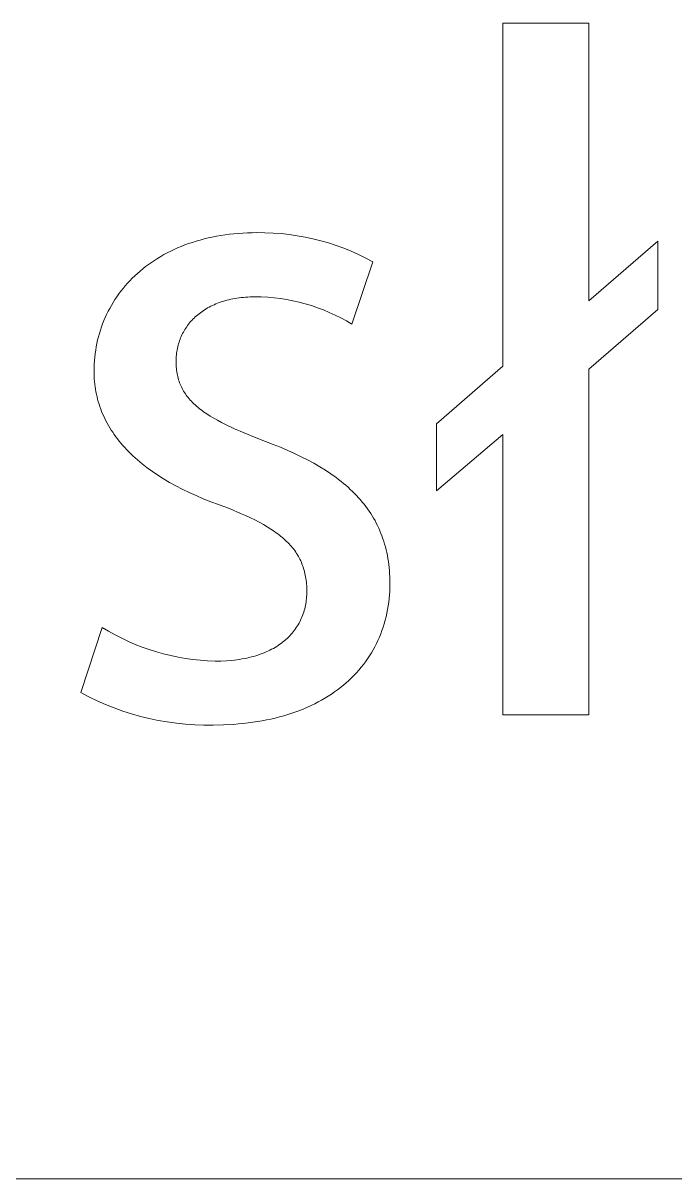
# Model space of a CAD drawing. Header units: millimetres. Extents: x 430 to 4403, y -1522 to 1254.
# Drawn here: x 3650.26 to 3676.84, y -1522.24 to -1475.06 of the extents above; entities that cross this region are included whole.
import ezdxf

# ---------------------------------------------------------------- set-up
doc = ezdxf.new("R2010")
doc.units = ezdxf.units.MM
doc.header["$MEASUREMENT"] = 0
doc.layers.add('Domyślny', color=7, linetype='Continuous', true_color=0x000000)

msp = doc.modelspace()

# ---------------------------------------------------------------- linework, layer by layer
at = {"layer": 'Domyślny', "color": 18, "lineweight": 15, "true_color": 0x000000}
for p, q in [((3669.824, -1489.06), (3669.824, -1475.062)), ((3669.824, -1475.062), (3673.33, -1475.062)), ((3673.33, -1475.062), (3673.33, -1486.4)), ((3658.852, -1483.661), (3659.035, -1483.645)), ((3659.035, -1483.645), (3659.221, -1483.632)), ((3659.221, -1483.632), (3659.409, -1483.623)), ((3659.409, -1483.623), (3659.599, -1483.617)), ((3659.599, -1483.617), (3659.792, -1483.615)), ((3659.792, -1483.615), (3660.121, -1483.618)), ((3660.121, -1483.618), (3660.45, -1483.631)), ((3660.45, -1483.631), (3660.778, -1483.656)), ((3656.706, -1484.177), (3656.855, -1484.118)), ((3656.855, -1484.118), (3657.007, -1484.063)), ((3657.007, -1484.063), (3657.162, -1484.01)), ((3657.162, -1484.01), (3657.319, -1483.961)), ((3657.319, -1483.961), (3657.479, -1483.915)), ((3657.479, -1483.915), (3657.641, -1483.871)), ((3657.641, -1483.871), (3657.806, -1483.832)), ((3657.806, -1483.832), (3657.974, -1483.795)), ((3657.974, -1483.795), (3658.145, -1483.761)), ((3658.145, -1483.761), (3658.318, -1483.731)), ((3658.318, -1483.731), (3658.493, -1483.704)), ((3658.493, -1483.704), (3658.671, -1483.681)), ((3658.671, -1483.681), (3658.852, -1483.661)), ((3660.778, -1483.656), (3661.106, -1483.691)), ((3661.106, -1483.691), (3661.431, -1483.738)), ((3661.431, -1483.738), (3661.755, -1483.797)), ((3661.755, -1483.797), (3662.077, -1483.866)), ((3662.077, -1483.866), (3662.396, -1483.946)), ((3662.396, -1483.946), (3662.713, -1484.037)), ((3662.713, -1484.037), (3663.026, -1484.139)), ((3673.33, -1486.4), (3676.148, -1483.966)), ((3676.148, -1483.966), (3676.148, -1486.758)), ((3655.741, -1484.664), (3655.871, -1484.587)), ((3655.871, -1484.587), (3656.003, -1484.511)), ((3656.003, -1484.511), (3656.138, -1484.439)), ((3656.138, -1484.439), (3656.276, -1484.369)), ((3656.276, -1484.369), (3656.417, -1484.302)), ((3656.417, -1484.302), (3656.56, -1484.238)), ((3656.56, -1484.238), (3656.706, -1484.177)), ((3663.026, -1484.139), (3663.335, -1484.252)), ((3663.335, -1484.252), (3663.64, -1484.375)), ((3663.64, -1484.375), (3663.941, -1484.509)), ((3663.941, -1484.509), (3664.237, -1484.652)), ((3655.139, -1485.091), (3655.253, -1485.001)), ((3655.253, -1485.001), (3655.371, -1484.913)), ((3655.371, -1484.913), (3655.491, -1484.828)), ((3655.491, -1484.828), (3655.615, -1484.745)), ((3655.615, -1484.745), (3655.741, -1484.664)), ((3664.528, -1484.806), (3663.668, -1487.346)), ((3664.237, -1484.652), (3664.528, -1484.806)), ((3654.611, -1485.578), (3654.71, -1485.476)), ((3654.71, -1485.476), (3654.813, -1485.376)), ((3654.813, -1485.376), (3654.918, -1485.279)), ((3654.918, -1485.279), (3655.027, -1485.184)), ((3655.027, -1485.184), (3655.139, -1485.091)), ((3654.16, -1486.117), (3654.244, -1486.005)), ((3654.244, -1486.005), (3654.331, -1485.895)), ((3654.331, -1485.895), (3654.421, -1485.787)), ((3654.421, -1485.787), (3654.514, -1485.681)), ((3654.514, -1485.681), (3654.611, -1485.578)), ((3653.857, -1486.583), (3653.928, -1486.464)), ((3653.928, -1486.464), (3654.002, -1486.346)), ((3654.002, -1486.346), (3654.079, -1486.231)), ((3654.079, -1486.231), (3654.16, -1486.117)), ((3658.26, -1486.469), (3658.187, -1486.497)), ((3658.334, -1486.444), (3658.26, -1486.469)), ((3658.409, -1486.419), (3658.334, -1486.444)), ((3658.486, -1486.396), (3658.409, -1486.419)), ((3658.565, -1486.375), (3658.486, -1486.396)), ((3658.645, -1486.354), (3658.565, -1486.375)), ((3658.726, -1486.336), (3658.645, -1486.354)), ((3658.808, -1486.319), (3658.726, -1486.336)), ((3658.893, -1486.303), (3658.808, -1486.319)), ((3658.978, -1486.289), (3658.893, -1486.303)), ((3659.065, -1486.277), (3658.978, -1486.289)), ((3659.153, -1486.266), (3659.065, -1486.277)), ((3659.243, -1486.256), (3659.153, -1486.266)), ((3659.334, -1486.249), (3659.243, -1486.256)), ((3659.427, -1486.243), (3659.334, -1486.249)), ((3659.521, -1486.238), (3659.427, -1486.243)), ((3659.616, -1486.236), (3659.521, -1486.238)), ((3659.713, -1486.235), (3659.616, -1486.236)), ((3659.973, -1486.24), (3659.713, -1486.235)), ((3660.232, -1486.253), (3659.973, -1486.24)), ((3660.491, -1486.276), (3660.232, -1486.253)), ((3660.749, -1486.307), (3660.491, -1486.276)), ((3661.006, -1486.347), (3660.749, -1486.307)), ((3661.262, -1486.396), (3661.006, -1486.347)), ((3661.515, -1486.453), (3661.262, -1486.396)), ((3661.767, -1486.519), (3661.515, -1486.453)), ((3653.606, -1487.076), (3653.664, -1486.95)), ((3653.664, -1486.95), (3653.725, -1486.826)), ((3653.725, -1486.826), (3653.789, -1486.704)), ((3653.789, -1486.704), (3653.857, -1486.583)), ((3657.431, -1486.923), (3657.378, -1486.966)), ((3657.486, -1486.881), (3657.431, -1486.923)), ((3657.542, -1486.84), (3657.486, -1486.881)), ((3657.6, -1486.8), (3657.542, -1486.84)), ((3657.659, -1486.762), (3657.6, -1486.8)), ((3657.72, -1486.724), (3657.659, -1486.762)), ((3657.783, -1486.688), (3657.72, -1486.724)), ((3657.846, -1486.653), (3657.783, -1486.688)), ((3657.912, -1486.619), (3657.846, -1486.653)), ((3657.978, -1486.586), (3657.912, -1486.619)), ((3658.046, -1486.555), (3657.978, -1486.586)), ((3658.116, -1486.525), (3658.046, -1486.555)), ((3658.187, -1486.497), (3658.116, -1486.525)), ((3662.016, -1486.594), (3661.767, -1486.519)), ((3662.262, -1486.677), (3662.016, -1486.594)), ((3662.506, -1486.768), (3662.262, -1486.677)), ((3662.746, -1486.868), (3662.506, -1486.768)), ((3662.982, -1486.976), (3662.746, -1486.868)), ((3676.148, -1486.758), (3673.33, -1489.192)), ((3653.453, -1487.462), (3653.5, -1487.332)), ((3653.5, -1487.332), (3653.551, -1487.203)), ((3653.551, -1487.203), (3653.606, -1487.076)), ((3656.967, -1487.401), (3656.929, -1487.454)), ((3657.007, -1487.349), (3656.967, -1487.401)), ((3657.048, -1487.298), (3657.007, -1487.349)), ((3657.09, -1487.247), (3657.048, -1487.298)), ((3657.134, -1487.198), (3657.09, -1487.247)), ((3657.18, -1487.15), (3657.134, -1487.198)), ((3657.227, -1487.102), (3657.18, -1487.15)), ((3657.276, -1487.056), (3657.227, -1487.102)), ((3657.326, -1487.011), (3657.276, -1487.056)), ((3657.378, -1486.966), (3657.326, -1487.011)), ((3663.215, -1487.091), (3662.982, -1486.976)), ((3663.444, -1487.215), (3663.215, -1487.091)), ((3663.668, -1487.346), (3663.444, -1487.215)), ((3653.296, -1487.996), (3653.33, -1487.861)), ((3653.33, -1487.861), (3653.368, -1487.727)), ((3653.368, -1487.727), (3653.408, -1487.594)), ((3653.408, -1487.594), (3653.453, -1487.462)), ((3656.708, -1487.848), (3656.683, -1487.907)), ((3656.735, -1487.789), (3656.708, -1487.848)), ((3656.763, -1487.732), (3656.735, -1487.789)), ((3656.793, -1487.675), (3656.763, -1487.732)), ((3656.825, -1487.618), (3656.793, -1487.675)), ((3656.858, -1487.563), (3656.825, -1487.618)), ((3656.893, -1487.508), (3656.858, -1487.563)), ((3656.929, -1487.454), (3656.893, -1487.508)), ((3653.216, -1488.41), (3653.239, -1488.271)), ((3653.239, -1488.271), (3653.266, -1488.133)), ((3653.266, -1488.133), (3653.296, -1487.996)), ((3656.551, -1488.341), (3656.538, -1488.405)), ((3656.565, -1488.277), (3656.551, -1488.341)), ((3656.58, -1488.214), (3656.565, -1488.277)), ((3656.597, -1488.151), (3656.58, -1488.214)), ((3656.616, -1488.089), (3656.597, -1488.151)), ((3656.637, -1488.028), (3656.616, -1488.089)), ((3656.659, -1487.967), (3656.637, -1488.028)), ((3656.683, -1487.907), (3656.659, -1487.967)), ((3653.158, -1488.976), (3653.167, -1488.833)), ((3653.167, -1488.833), (3653.179, -1488.691)), ((3653.179, -1488.691), (3653.196, -1488.55)), ((3653.196, -1488.55), (3653.216, -1488.41)), ((3656.501, -1488.733), (3656.498, -1488.8)), ((3656.498, -1488.8), (3656.498, -1488.868)), ((3656.505, -1488.667), (3656.501, -1488.733)), ((3656.511, -1488.601), (3656.505, -1488.667)), ((3656.518, -1488.535), (3656.511, -1488.601)), ((3656.527, -1488.47), (3656.518, -1488.535)), ((3656.538, -1488.405), (3656.527, -1488.47)), ((3653.15, -1489.265), (3653.152, -1489.12)), ((3653.152, -1489.372), (3653.15, -1489.265)), ((3653.152, -1489.12), (3653.158, -1488.976)), ((3656.498, -1488.868), (3656.498, -1488.942)), ((3656.498, -1488.942), (3656.501, -1489.014)), ((3656.501, -1489.014), (3656.505, -1489.086)), ((3656.505, -1489.086), (3656.511, -1489.156)), ((3656.511, -1489.156), (3656.519, -1489.225)), ((3656.519, -1489.225), (3656.528, -1489.293)), ((3656.528, -1489.293), (3656.539, -1489.359)), ((3667.125, -1491.415), (3669.824, -1489.06)), ((3673.33, -1489.192), (3673.33, -1503.295)), ((3653.155, -1489.479), (3653.152, -1489.372)), ((3653.161, -1489.586), (3653.155, -1489.479)), ((3653.17, -1489.692), (3653.161, -1489.586)), ((3653.18, -1489.797), (3653.17, -1489.692)), ((3656.539, -1489.359), (3656.551, -1489.425)), ((3656.551, -1489.425), (3656.566, -1489.49)), ((3656.566, -1489.49), (3656.582, -1489.553)), ((3656.582, -1489.553), (3656.6, -1489.616)), ((3656.6, -1489.616), (3656.619, -1489.677)), ((3656.619, -1489.677), (3656.64, -1489.738)), ((3656.64, -1489.738), (3656.663, -1489.798)), ((3653.194, -1489.902), (3653.18, -1489.797)), ((3653.209, -1490.006), (3653.194, -1489.902)), ((3653.228, -1490.109), (3653.209, -1490.006)), ((3653.248, -1490.212), (3653.228, -1490.109)), ((3653.271, -1490.314), (3653.248, -1490.212)), ((3656.663, -1489.798), (3656.688, -1489.856)), ((3656.688, -1489.856), (3656.715, -1489.914)), ((3656.715, -1489.914), (3656.743, -1489.971)), ((3656.743, -1489.971), (3656.773, -1490.027)), ((3656.773, -1490.027), (3656.805, -1490.083)), ((3656.805, -1490.083), (3656.838, -1490.137)), ((3656.838, -1490.137), (3656.874, -1490.191)), ((3656.874, -1490.191), (3656.911, -1490.244)), ((3656.911, -1490.244), (3656.95, -1490.297)), ((3653.297, -1490.415), (3653.271, -1490.314)), ((3653.324, -1490.516), (3653.297, -1490.415)), ((3653.355, -1490.616), (3653.324, -1490.516)), ((3653.388, -1490.716), (3653.355, -1490.616)), ((3653.423, -1490.815), (3653.388, -1490.716)), ((3656.95, -1490.297), (3656.99, -1490.348)), ((3656.99, -1490.348), (3657.033, -1490.399)), ((3657.033, -1490.399), (3657.077, -1490.45)), ((3657.077, -1490.45), (3657.123, -1490.499)), ((3657.123, -1490.499), (3657.171, -1490.549)), ((3657.171, -1490.549), (3657.221, -1490.597)), ((3657.221, -1490.597), (3657.272, -1490.645)), ((3657.272, -1490.645), (3657.326, -1490.693)), ((3657.326, -1490.693), (3657.381, -1490.74)), ((3653.46, -1490.913), (3653.423, -1490.815)), ((3653.501, -1491.01), (3653.46, -1490.913)), ((3653.543, -1491.107), (3653.501, -1491.01)), ((3653.588, -1491.203), (3653.543, -1491.107)), ((3657.381, -1490.74), (3657.438, -1490.787)), ((3657.438, -1490.787), (3657.497, -1490.833)), ((3657.497, -1490.833), (3657.557, -1490.878)), ((3657.557, -1490.878), (3657.62, -1490.924)), ((3657.62, -1490.924), (3657.751, -1491.013)), ((3657.751, -1491.013), (3657.889, -1491.102)), ((3657.889, -1491.102), (3658.035, -1491.189)), ((3658.035, -1491.189), (3658.188, -1491.275)), ((3653.636, -1491.299), (3653.588, -1491.203)), ((3653.686, -1491.393), (3653.636, -1491.299)), ((3653.738, -1491.487), (3653.686, -1491.393)), ((3653.793, -1491.581), (3653.738, -1491.487)), ((3653.851, -1491.673), (3653.793, -1491.581)), ((3658.188, -1491.275), (3658.349, -1491.361)), ((3658.349, -1491.361), (3658.518, -1491.446)), ((3658.518, -1491.446), (3658.879, -1491.616)), ((3658.879, -1491.616), (3659.271, -1491.787)), ((3667.125, -1494.153), (3667.125, -1491.415)), ((3653.911, -1491.765), (3653.851, -1491.673)), ((3653.973, -1491.856), (3653.911, -1491.765)), ((3654.038, -1491.947), (3653.973, -1491.856)), ((3654.106, -1492.036), (3654.038, -1491.947)), ((3654.176, -1492.125), (3654.106, -1492.036)), ((3654.248, -1492.213), (3654.176, -1492.125)), ((3659.271, -1491.787), (3659.694, -1491.959)), ((3659.694, -1491.959), (3660.149, -1492.136)), ((3660.149, -1492.136), (3660.458, -1492.255)), ((3669.824, -1491.851), (3667.125, -1494.153)), ((3669.824, -1503.295), (3669.824, -1491.851)), ((3654.323, -1492.3), (3654.248, -1492.213)), ((3654.401, -1492.387), (3654.323, -1492.3)), ((3654.481, -1492.473), (3654.401, -1492.387)), ((3654.563, -1492.558), (3654.481, -1492.473)), ((3654.648, -1492.642), (3654.563, -1492.558)), ((3660.458, -1492.255), (3660.758, -1492.377)), ((3660.758, -1492.377), (3661.048, -1492.501)), ((3661.048, -1492.501), (3661.328, -1492.628)), ((3654.736, -1492.726), (3654.648, -1492.642)), ((3654.826, -1492.808), (3654.736, -1492.726)), ((3654.919, -1492.89), (3654.826, -1492.808)), ((3655.014, -1492.971), (3654.919, -1492.89)), ((3655.112, -1493.051), (3655.014, -1492.971)), ((3655.315, -1493.209), (3655.112, -1493.051)), ((3661.328, -1492.628), (3661.599, -1492.759)), ((3661.599, -1492.759), (3661.86, -1492.892)), ((3661.86, -1492.892), (3662.111, -1493.029)), ((3662.111, -1493.029), (3662.353, -1493.17)), ((3655.528, -1493.364), (3655.315, -1493.209)), ((3655.752, -1493.515), (3655.528, -1493.364)), ((3655.986, -1493.663), (3655.752, -1493.515)), ((3662.353, -1493.17), (3662.585, -1493.313)), ((3662.585, -1493.313), (3662.808, -1493.461)), ((3662.808, -1493.461), (3663.02, -1493.613)), ((3656.23, -1493.807), (3655.986, -1493.663)), ((3656.485, -1493.948), (3656.23, -1493.807)), ((3656.75, -1494.085), (3656.485, -1493.948)), ((3663.02, -1493.613), (3663.123, -1493.69)), ((3663.123, -1493.69), (3663.223, -1493.768)), ((3663.223, -1493.768), (3663.321, -1493.847)), ((3663.321, -1493.847), (3663.417, -1493.928)), ((3663.417, -1493.928), (3663.51, -1494.009)), ((3663.51, -1494.009), (3663.6, -1494.092)), ((3657.025, -1494.219), (3656.75, -1494.085)), ((3657.311, -1494.349), (3657.025, -1494.219)), ((3657.607, -1494.475), (3657.311, -1494.349)), ((3657.914, -1494.597), (3657.607, -1494.475)), ((3663.6, -1494.092), (3663.688, -1494.175)), ((3663.688, -1494.175), (3663.774, -1494.26)), ((3663.774, -1494.26), (3663.857, -1494.346)), ((3663.857, -1494.346), (3663.938, -1494.433)), ((3663.938, -1494.433), (3664.016, -1494.521)), ((3658.231, -1494.716), (3657.914, -1494.597)), ((3658.699, -1494.894), (3658.231, -1494.716)), ((3659.13, -1495.073), (3658.699, -1494.894)), ((3664.016, -1494.521), (3664.092, -1494.61)), ((3664.092, -1494.61), (3664.166, -1494.701)), ((3664.166, -1494.701), (3664.236, -1494.793)), ((3664.236, -1494.793), (3664.305, -1494.886)), ((3664.305, -1494.886), (3664.371, -1494.98)), ((3659.332, -1495.162), (3659.13, -1495.073)), ((3659.526, -1495.253), (3659.332, -1495.162)), ((3659.711, -1495.343), (3659.526, -1495.253)), ((3659.887, -1495.435), (3659.711, -1495.343)), ((3660.055, -1495.528), (3659.887, -1495.435)), ((3664.371, -1494.98), (3664.435, -1495.076)), ((3664.435, -1495.076), (3664.496, -1495.173)), ((3664.496, -1495.173), (3664.554, -1495.271)), ((3664.554, -1495.271), (3664.61, -1495.37)), ((3664.61, -1495.37), (3664.664, -1495.471)), ((3660.214, -1495.622), (3660.055, -1495.528)), ((3660.366, -1495.717), (3660.214, -1495.622)), ((3660.509, -1495.813), (3660.366, -1495.717)), ((3660.578, -1495.862), (3660.509, -1495.813)), ((3660.644, -1495.911), (3660.578, -1495.862)), ((3660.709, -1495.961), (3660.644, -1495.911)), ((3664.664, -1495.471), (3664.715, -1495.573)), ((3664.715, -1495.573), (3664.764, -1495.677)), ((3664.764, -1495.677), (3664.81, -1495.782)), ((3664.81, -1495.782), (3664.854, -1495.888)), ((3664.854, -1495.888), (3664.895, -1495.996)), ((3660.771, -1496.011), (3660.709, -1495.961)), ((3660.832, -1496.061), (3660.771, -1496.011)), ((3660.891, -1496.112), (3660.832, -1496.061)), ((3660.948, -1496.164), (3660.891, -1496.112)), ((3661.003, -1496.216), (3660.948, -1496.164)), ((3661.056, -1496.268), (3661.003, -1496.216)), ((3661.107, -1496.321), (3661.056, -1496.268)), ((3661.156, -1496.375), (3661.107, -1496.321)), ((3661.203, -1496.429), (3661.156, -1496.375)), ((3664.895, -1495.996), (3664.934, -1496.106)), ((3664.934, -1496.106), (3664.97, -1496.216)), ((3664.97, -1496.216), (3665.004, -1496.329)), ((3665.004, -1496.329), (3665.036, -1496.442)), ((3661.249, -1496.484), (3661.203, -1496.429)), ((3661.293, -1496.539), (3661.249, -1496.484)), ((3661.334, -1496.595), (3661.293, -1496.539)), ((3661.374, -1496.652), (3661.334, -1496.595)), ((3661.413, -1496.71), (3661.374, -1496.652)), ((3661.449, -1496.768), (3661.413, -1496.71)), ((3661.484, -1496.827), (3661.449, -1496.768)), ((3661.517, -1496.886), (3661.484, -1496.827)), ((3665.036, -1496.442), (3665.064, -1496.558)), ((3665.064, -1496.558), (3665.091, -1496.674)), ((3665.091, -1496.674), (3665.115, -1496.793)), ((3665.115, -1496.793), (3665.136, -1496.913)), ((3661.548, -1496.947), (3661.517, -1496.886)), ((3661.578, -1497.008), (3661.548, -1496.947)), ((3661.606, -1497.07), (3661.578, -1497.008)), ((3661.632, -1497.132), (3661.606, -1497.07)), ((3661.656, -1497.196), (3661.632, -1497.132)), ((3661.679, -1497.26), (3661.656, -1497.196)), ((3661.7, -1497.326), (3661.679, -1497.26)), ((3661.72, -1497.392), (3661.7, -1497.326)), ((3665.136, -1496.913), (3665.155, -1497.034)), ((3665.155, -1497.034), (3665.171, -1497.157)), ((3665.171, -1497.157), (3665.185, -1497.282)), ((3665.185, -1497.282), (3665.196, -1497.408)), ((3661.737, -1497.459), (3661.72, -1497.392)), ((3661.754, -1497.527), (3661.737, -1497.459)), ((3661.768, -1497.596), (3661.754, -1497.527)), ((3661.781, -1497.666), (3661.768, -1497.596)), ((3661.793, -1497.736), (3661.781, -1497.666)), ((3661.802, -1497.808), (3661.793, -1497.736)), ((3665.196, -1497.408), (3665.205, -1497.536)), ((3665.205, -1497.536), (3665.211, -1497.666)), ((3665.211, -1497.666), (3665.215, -1497.797)), ((3665.215, -1497.797), (3665.216, -1497.931)), ((3661.811, -1497.881), (3661.802, -1497.808)), ((3661.817, -1497.955), (3661.811, -1497.881)), ((3661.823, -1498.03), (3661.817, -1497.955)), ((3661.826, -1498.106), (3661.823, -1498.03)), ((3661.829, -1498.183), (3661.826, -1498.106)), ((3661.829, -1498.261), (3661.829, -1498.183)), ((3661.829, -1498.335), (3661.829, -1498.261)), ((3665.209, -1498.244), (3665.199, -1498.398)), ((3665.214, -1498.088), (3665.209, -1498.244)), ((3665.216, -1497.931), (3665.214, -1498.088)), ((3661.786, -1498.766), (3661.798, -1498.695)), ((3661.798, -1498.695), (3661.808, -1498.624)), ((3661.808, -1498.624), (3661.815, -1498.553)), ((3661.815, -1498.553), (3661.822, -1498.481)), ((3661.822, -1498.481), (3661.826, -1498.408)), ((3661.826, -1498.408), (3661.829, -1498.335)), ((3665.168, -1498.703), (3665.147, -1498.853)), ((3665.185, -1498.551), (3665.168, -1498.703)), ((3665.199, -1498.398), (3665.185, -1498.551)), ((3661.657, -1499.241), (3661.681, -1499.175)), ((3661.681, -1499.175), (3661.703, -1499.108)), ((3661.703, -1499.108), (3661.723, -1499.041)), ((3661.723, -1499.041), (3661.742, -1498.973)), ((3661.742, -1498.973), (3661.758, -1498.905)), ((3661.758, -1498.905), (3661.773, -1498.836)), ((3661.773, -1498.836), (3661.786, -1498.766)), ((3665.094, -1499.148), (3665.061, -1499.293)), ((3665.122, -1499.001), (3665.094, -1499.148)), ((3665.147, -1498.853), (3665.122, -1499.001)), ((3661.4, -1499.738), (3661.439, -1499.679)), ((3661.439, -1499.679), (3661.475, -1499.619)), ((3661.475, -1499.619), (3661.51, -1499.558)), ((3661.51, -1499.558), (3661.543, -1499.496)), ((3661.543, -1499.496), (3661.574, -1499.433)), ((3661.574, -1499.433), (3661.603, -1499.37)), ((3661.603, -1499.37), (3661.631, -1499.306)), ((3661.631, -1499.306), (3661.657, -1499.241)), ((3664.986, -1499.577), (3664.942, -1499.717)), ((3665.025, -1499.436), (3664.986, -1499.577)), ((3665.061, -1499.293), (3665.025, -1499.436)), ((3652.608, -1502.389), (3653.481, -1499.73)), ((3653.481, -1499.73), (3653.742, -1499.886)), ((3653.742, -1499.886), (3654.008, -1500.033)), ((3654.008, -1500.033), (3654.278, -1500.172)), ((3661.027, -1500.175), (3661.08, -1500.124)), ((3661.08, -1500.124), (3661.131, -1500.072)), ((3661.131, -1500.072), (3661.181, -1500.019)), ((3661.181, -1500.019), (3661.228, -1499.965)), ((3661.228, -1499.965), (3661.274, -1499.909)), ((3661.274, -1499.909), (3661.318, -1499.853)), ((3661.318, -1499.853), (3661.36, -1499.796)), ((3661.36, -1499.796), (3661.4, -1499.738)), ((3664.79, -1500.125), (3664.732, -1500.257)), ((3664.844, -1499.991), (3664.79, -1500.125)), ((3664.895, -1499.855), (3664.844, -1499.991)), ((3664.942, -1499.717), (3664.895, -1499.855)), ((3654.278, -1500.172), (3654.553, -1500.301)), ((3654.553, -1500.301), (3654.832, -1500.421)), ((3654.832, -1500.421), (3655.115, -1500.532)), ((3655.115, -1500.532), (3655.402, -1500.634)), ((3655.402, -1500.634), (3655.691, -1500.725)), ((3660.318, -1500.659), (3660.392, -1500.621)), ((3660.392, -1500.621), (3660.464, -1500.582)), ((3660.464, -1500.582), (3660.534, -1500.542)), ((3660.534, -1500.542), (3660.602, -1500.5)), ((3660.602, -1500.5), (3660.669, -1500.457)), ((3660.669, -1500.457), (3660.733, -1500.413)), ((3660.733, -1500.413), (3660.795, -1500.368)), ((3660.795, -1500.368), (3660.856, -1500.322)), ((3660.856, -1500.322), (3660.915, -1500.274)), ((3660.915, -1500.274), (3660.972, -1500.225)), ((3660.972, -1500.225), (3661.027, -1500.175)), ((3664.605, -1500.516), (3664.536, -1500.642)), ((3664.67, -1500.388), (3664.605, -1500.516)), ((3664.732, -1500.257), (3664.67, -1500.388)), ((3655.691, -1500.725), (3655.984, -1500.808)), ((3655.984, -1500.808), (3656.279, -1500.88)), ((3656.279, -1500.88), (3656.576, -1500.943)), ((3656.576, -1500.943), (3656.876, -1500.995)), ((3656.876, -1500.995), (3657.176, -1501.038)), ((3657.176, -1501.038), (3657.479, -1501.071)), ((3657.479, -1501.071), (3657.782, -1501.093)), ((3657.782, -1501.093), (3658.085, -1501.106)), ((3658.085, -1501.106), (3658.321, -1501.102)), ((3658.321, -1501.102), (3658.548, -1501.091)), ((3658.548, -1501.091), (3658.768, -1501.073)), ((3658.768, -1501.073), (3658.874, -1501.061)), ((3658.874, -1501.061), (3658.979, -1501.048)), ((3658.979, -1501.048), (3659.082, -1501.033)), ((3659.082, -1501.033), (3659.183, -1501.016)), ((3659.183, -1501.016), (3659.282, -1500.998)), ((3659.282, -1500.998), (3659.379, -1500.978)), ((3659.379, -1500.978), (3659.474, -1500.957)), ((3659.474, -1500.957), (3659.567, -1500.934)), ((3659.567, -1500.934), (3659.658, -1500.909)), ((3659.658, -1500.909), (3659.747, -1500.883)), ((3659.747, -1500.883), (3659.835, -1500.855)), ((3659.835, -1500.855), (3659.92, -1500.826)), ((3659.92, -1500.826), (3660.004, -1500.795)), ((3660.004, -1500.795), (3660.085, -1500.763)), ((3660.085, -1500.763), (3660.165, -1500.73)), ((3660.165, -1500.73), (3660.242, -1500.695)), ((3660.242, -1500.695), (3660.318, -1500.659)), ((3664.308, -1501.009), (3664.225, -1501.127)), ((3664.387, -1500.889), (3664.308, -1501.009)), ((3664.463, -1500.766), (3664.387, -1500.889)), ((3664.536, -1500.642), (3664.463, -1500.766)), ((3663.858, -1501.576), (3663.758, -1501.683)), ((3663.955, -1501.467), (3663.858, -1501.576)), ((3664.048, -1501.356), (3663.955, -1501.467)), ((3664.138, -1501.242), (3664.048, -1501.356)), ((3664.225, -1501.127), (3664.138, -1501.242)), ((3663.437, -1501.989), (3663.323, -1502.086)), ((3663.547, -1501.89), (3663.437, -1501.989)), ((3663.654, -1501.788), (3663.547, -1501.89)), ((3663.758, -1501.683), (3663.654, -1501.788)), ((3652.94, -1502.563), (3652.608, -1502.389)), ((3662.834, -1502.45), (3662.704, -1502.535)), ((3662.961, -1502.363), (3662.834, -1502.45)), ((3663.085, -1502.273), (3662.961, -1502.363)), ((3663.206, -1502.181), (3663.085, -1502.273)), ((3663.323, -1502.086), (3663.206, -1502.181)), ((3653.277, -1502.726), (3652.94, -1502.563)), ((3653.62, -1502.877), (3653.277, -1502.726)), ((3653.968, -1503.016), (3653.62, -1502.877)), ((3661.854, -1502.985), (3661.701, -1503.051)), ((3662.003, -1502.917), (3661.854, -1502.985)), ((3662.15, -1502.846), (3662.003, -1502.917)), ((3662.293, -1502.772), (3662.15, -1502.846)), ((3662.433, -1502.696), (3662.293, -1502.772)), ((3662.57, -1502.617), (3662.433, -1502.696)), ((3662.704, -1502.535), (3662.57, -1502.617)), ((3654.321, -1503.142), (3653.968, -1503.016)), ((3654.678, -1503.257), (3654.321, -1503.142)), ((3655.039, -1503.358), (3654.678, -1503.257)), ((3655.403, -1503.448), (3655.039, -1503.358)), ((3655.769, -1503.524), (3655.403, -1503.448)), ((3660.544, -1503.426), (3660.366, -1503.468)), ((3660.718, -1503.382), (3660.544, -1503.426)), ((3660.89, -1503.334), (3660.718, -1503.382)), ((3661.058, -1503.283), (3660.89, -1503.334)), ((3661.223, -1503.229), (3661.058, -1503.283)), ((3661.386, -1503.173), (3661.223, -1503.229)), ((3661.545, -1503.113), (3661.386, -1503.173)), ((3661.701, -1503.051), (3661.545, -1503.113)), ((3673.33, -1503.295), (3669.824, -1503.295)), ((3656.139, -1503.588), (3655.769, -1503.524)), ((3656.51, -1503.639), (3656.139, -1503.588)), ((3656.883, -1503.677), (3656.51, -1503.639)), ((3657.257, -1503.701), (3656.883, -1503.677)), ((3657.631, -1503.713), (3657.257, -1503.701)), ((3658.006, -1503.712), (3657.631, -1503.713)), ((3658.428, -1503.705), (3658.006, -1503.712)), ((3658.839, -1503.684), (3658.428, -1503.705)), ((3659.04, -1503.669), (3658.839, -1503.684)), ((3659.238, -1503.65), (3659.04, -1503.669)), ((3659.434, -1503.628), (3659.238, -1503.65)), ((3659.626, -1503.602), (3659.434, -1503.628)), ((3659.816, -1503.573), (3659.626, -1503.602)), ((3660.002, -1503.541), (3659.816, -1503.573)), ((3660.186, -1503.506), (3660.002, -1503.541)), ((3660.366, -1503.468), (3660.186, -1503.506)), ((4399.218, -1522.237), (429.915, -1522.237)), ((4399.218, -1522.237), (2901.531, -1522.237))]:
    msp.add_line(p, q, dxfattribs=at)

doc.saveas('drawing.dxf')
